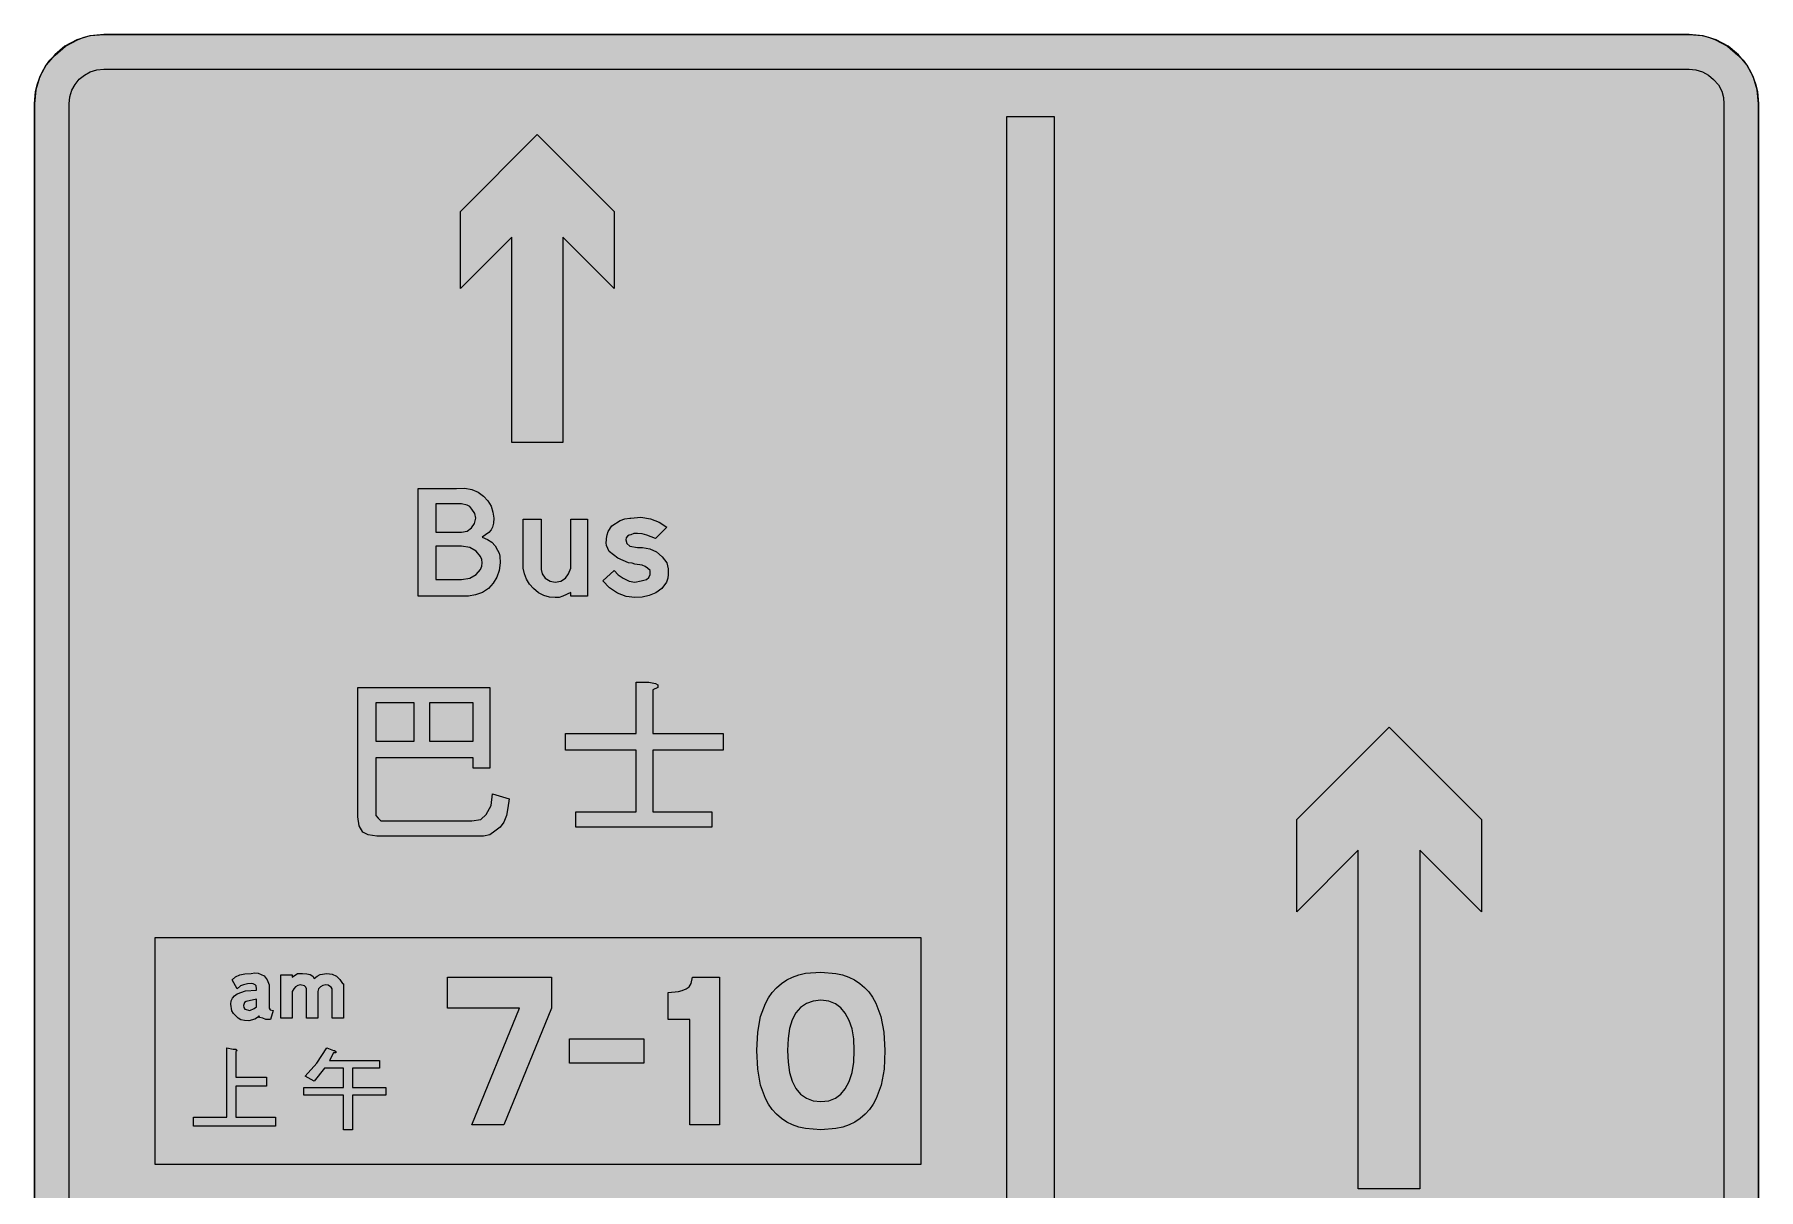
# Model space of a CAD drawing. Header units: metres. Extents: x 164 to 406, y 6 to 266.
# Drawn here: x 163.8 to 405.7, y 103.6 to 265.7 of the extents above; entities that cross this region are included whole.
import ezdxf

# ---------------------------------------------------------------- set-up
doc = ezdxf.new("R2010")
doc.units = ezdxf.units.M
for name, color, linetype, true_color in [('FILL_BLACK_000000', 7, 'Continuous', 0x000000), ('FILL_BLUE_0000FF', 7, 'Continuous', 0x0000ff), ('FILL_WHITE_FFFFFF', 7, 'Continuous', 0xffffff), ('STROKE_BLUE_0000FF', 7, 'Continuous', 0x0000ff)]:
    doc.layers.add(name, color=color, linetype=linetype, true_color=true_color)

msp = doc.modelspace()

# ---------------------------------------------------------------- hatches: boundary and pattern name
at = {"layer": 'FILL_BLACK_000000', "true_color": 0x000000}
h = msp.add_hatch(color=7, dxfattribs=at)
h.dxf.hatch_style = 1
h.paths.add_polyline_path([(196.25, 127.46), (195.84, 127.62), (195.44, 127.73), (195.3, 127.98), (195.08, 127.72), (194.72, 127.49), (193.86, 127.26), (193.25, 127.3), (192.76, 127.42), (192.37, 127.64), (192.06, 127.98), (191.72, 128.28), (191.5, 128.66), (191.34, 129.6), (191.4, 130.05), (191.57, 130.44), (191.86, 130.78), (192.26, 131.06), (193.39, 131.45), (194.94, 131.58), (194.94, 131.76), (194.92, 132.17), (194.76, 132.3), (194.49, 132.46), (194.22, 132.48), (193.68, 132.46), (193.14, 132.3), (192.69, 132.17), (192.24, 131.76), (191.52, 133.02), (191.99, 133.46), (192.6, 133.74), (193.34, 133.88), (194.22, 133.92), (194.73, 133.99), (195.19, 133.94), (196.02, 133.56), (196.45, 133), (196.74, 132.3), (196.74, 129.06), (196.88, 128.81), (197.28, 128.7), (196.92, 127.44), (196.25, 127.46)])
h.paths.add_polyline_path([(193.32, 128.88), (194.04, 128.7), (194.63, 128.97), (194.94, 129.24), (194.94, 130.32), (193.5, 129.96), (193.25, 129.83), (193.14, 129.42), (193.16, 129.15), (193.32, 128.88)], flags=16)
h = msp.add_hatch(color=7, dxfattribs=at)
h.dxf.hatch_style = 1
h.paths.add_polyline_path([(204.26, 132.24), (203.92, 132.05), (203.67, 131.77), (203.58, 131.4), (203.58, 127.62), (201.96, 127.62), (201.96, 131.76), (201.9, 132), (201.71, 132.17), (201.06, 132.3), (200.76, 132.24), (200.45, 132.05), (200.17, 131.77), (199.98, 131.4), (199.98, 127.62), (198.36, 127.62), (198.36, 133.74), (199.98, 133.74), (199.98, 133.38), (200.7, 133.92), (201.42, 133.92), (202.03, 133.88), (202.5, 133.76), (202.84, 133.54), (203.04, 133.2), (203.45, 133.54), (203.87, 133.76), (204.84, 133.92), (205.58, 133.82), (206.19, 133.54), (206.66, 133.08), (207, 132.48), (207.16, 132.46), (207.18, 132.3), (207.18, 132.12), (207.18, 127.62), (205.56, 127.62), (205.56, 131.76), (205.45, 132.01), (205.2, 132.12), (205, 132.28), (204.66, 132.3), (204.26, 132.24)])
h = msp.add_hatch(color=7, dxfattribs=at)
h.dxf.hatch_style = 1
h.paths.add_polyline_path([(231.84, 129.06), (221.76, 129.06), (221.76, 133.38), (236.34, 133.38), (236.34, 129.06), (229.68, 112.68), (225.18, 112.68), (231.84, 129.06)])
h = msp.add_hatch(color=7, dxfattribs=at)
h.dxf.hatch_style = 1
h.paths.add_polyline_path([(259.92, 112.68), (255.78, 112.68), (255.78, 127.44), (252.72, 127.44), (252.72, 131.22), (254.16, 131.4), (254.7, 131.51), (255.24, 131.76), (255.67, 132.05), (255.96, 132.48), (256.14, 133.38), (259.92, 133.38), (259.92, 112.68)])
h = msp.add_hatch(color=7, dxfattribs=at)
h.dxf.hatch_style = 1
h.paths.add_polyline_path([(282.6, 118.24), (281.93, 116.36), (281.49, 115.56), (280.98, 114.84), (280.35, 114.15), (279.66, 113.55), (278.91, 113.06), (278.1, 112.66), (277.22, 112.35), (276.27, 112.13), (274.14, 111.96), (272.01, 112.13), (271.06, 112.35), (270.18, 112.66), (269.37, 113.06), (268.62, 113.55), (267.93, 114.15), (267.3, 114.84), (266.79, 115.56), (266.36, 116.36), (265.68, 118.24), (265.28, 120.48), (265.14, 123.12), (265.28, 125.65), (265.68, 127.85), (266.36, 129.7), (266.79, 130.5), (267.3, 131.22), (267.93, 131.91), (268.62, 132.51), (269.37, 133), (270.18, 133.4), (271.06, 133.71), (272.01, 133.93), (274.14, 134.1), (276.23, 133.92), (277.18, 133.7), (278.05, 133.4), (278.86, 133), (279.6, 132.52), (280.27, 131.96), (280.87, 131.31), (281.4, 130.58), (281.86, 129.76), (282.57, 127.87), (283, 125.66), (283.14, 123.12), (283.01, 120.48), (282.6, 118.24)])
h.paths.add_polyline_path([(278.53, 126.14), (278.14, 127.32), (277.56, 128.34), (276.95, 129.08), (276.19, 129.65), (275.26, 130.01), (274.14, 130.14), (273.06, 130.03), (272.12, 129.7), (271.31, 129.15), (270.65, 128.39), (270.13, 127.4), (269.76, 126.19), (269.54, 124.77), (269.46, 123.12), (269.54, 121.47), (269.76, 120.02), (270.13, 118.79), (270.65, 117.77), (271.31, 116.96), (272.12, 116.39), (273.06, 116.04), (274.14, 115.92), (275.26, 116.05), (276.19, 116.42), (276.95, 116.98), (277.56, 117.72), (278.14, 118.77), (278.53, 120.02), (278.75, 121.47), (278.82, 123.12), (278.75, 124.75), (278.53, 126.14)], flags=16)
h = msp.add_hatch(color=7, dxfattribs=at)
h.dxf.hatch_style = 1
h.paths.add_polyline_path([(192.06, 123.3), (192.24, 123.12), (192.06, 122.94), (192.06, 119.34), (196.38, 119.34), (196.38, 118.08), (192.06, 118.08), (192.06, 113.76), (197.64, 113.76), (197.64, 112.5), (186.12, 112.5), (186.12, 113.76), (190.8, 113.76), (190.8, 123.48), (191.7, 123.3), (192.06, 123.3)])
h = msp.add_hatch(color=7, dxfattribs=at)
h.dxf.hatch_style = 1
h.paths.add_polyline_path([(203.4, 121.32), (204.84, 123.48), (205.74, 123.12), (205.92, 123.12), (206.1, 122.94), (206.1, 122.76), (205.74, 122.76), (205.2, 121.68), (212.22, 121.68), (212.22, 120.6), (208.44, 120.6), (208.44, 117.9), (213.12, 117.9), (213.12, 116.82), (208.44, 116.82), (208.44, 111.96), (207.18, 111.96), (207.18, 116.82), (201.6, 116.82), (201.6, 117.9), (207.18, 117.9), (207.18, 120.6), (204.48, 120.6), (203.04, 118.8), (201.78, 119.52), (203.4, 121.32)])
h = msp.add_hatch(color=7, dxfattribs=at)
h.dxf.hatch_style = 1
h.paths.add_polyline_path([(249.3, 124.74), (249.3, 121.32), (238.86, 121.32), (238.86, 124.74), (249.3, 124.74)])
at = {"layer": 'FILL_BLUE_0000FF', "true_color": 0x0000ff}
h = msp.add_hatch(color=7, dxfattribs=at)
h.dxf.hatch_style = 1
h.paths.add_polyline_path([(396, 260.82), (396.94, 260.72), (397.85, 260.44), (398.68, 259.98), (399.42, 259.38), (400.1, 258.62), (400.55, 257.74), (400.79, 256.82), (400.86, 255.96), (400.86, 16.02), (400.82, 15.19), (400.5, 14.22), (400.1, 13.41), (399.42, 12.6), (397.8, 11.52), (396.9, 11.27), (396, 11.16), (173.52, 11.16), (172.58, 11.26), (171.68, 11.54), (170.84, 12), (170.1, 12.6), (169.43, 13.41), (169.02, 14.22), (168.71, 15.19), (168.66, 16.02), (168.66, 255.96), (168.76, 256.94), (169.04, 257.86), (169.49, 258.68), (170.08, 259.4), (170.8, 259.99), (171.62, 260.44), (172.54, 260.72), (173.52, 260.82), (396, 260.82)])
at = {"layer": 'FILL_WHITE_FFFFFF', "true_color": 0xffffff}
h = msp.add_hatch(color=7, dxfattribs=at)
h.dxf.hatch_style = 1
h.paths.add_polyline_path([(405.56, 14.29), (405.34, 13.36), (405, 12.42), (404.66, 11.61), (404.19, 10.8), (403.58, 9.99), (402.84, 9.18), (401.36, 7.97), (399.6, 7.02), (397.8, 6.53), (396.92, 6.36), (396, 6.3), (173.52, 6.3), (172.58, 6.36), (171.65, 6.53), (169.92, 7.02), (168.17, 7.97), (166.68, 9.18), (165.94, 9.91), (165.33, 10.73), (164.86, 11.58), (164.52, 12.42), (164.18, 13.36), (163.96, 14.29), (163.8, 16.02), (163.8, 255.96), (163.96, 257.69), (164.18, 258.62), (164.52, 259.56), (164.86, 260.4), (165.33, 261.25), (165.94, 262.07), (166.68, 262.8), (168.17, 264.02), (169.92, 264.96), (170.76, 265.3), (171.65, 265.52), (173.52, 265.68), (396, 265.68), (397.8, 265.52), (398.68, 265.3), (399.6, 264.96), (401.36, 264.02), (402.84, 262.8), (403.58, 262.07), (404.19, 261.25), (404.66, 260.4), (405, 259.56), (405.34, 258.62), (405.56, 257.69), (405.72, 255.96), (405.72, 16.02), (405.56, 14.29)])
h = msp.add_hatch(color=7, dxfattribs=at)
h.dxf.hatch_style = 1
h.paths.add_polyline_path([(306.9, 254.16), (306.9, 17.82), (300.24, 17.82), (300.24, 254.16), (306.9, 254.16)])
h = msp.add_hatch(color=7, dxfattribs=at)
h.dxf.hatch_style = 1
h.paths.add_polyline_path([(237.96, 208.44), (230.76, 208.44), (230.76, 237.24), (223.56, 230.04), (223.56, 240.84), (234.36, 251.64), (245.16, 240.84), (245.16, 230.04), (237.96, 237.24), (237.96, 208.44)])
h = msp.add_hatch(color=7, dxfattribs=at)
h.dxf.hatch_style = 1
h.paths.add_polyline_path([(228.44, 193.93), (228.78, 193.32), (228.99, 192.91), (229.1, 192.49), (229.14, 191.52), (229.01, 190.48), (228.67, 189.52), (228.15, 188.66), (227.52, 187.92), (226.65, 187.37), (225.7, 187.04), (224.71, 186.88), (223.74, 186.84), (217.62, 186.84), (217.62, 201.96), (223.02, 201.96), (224.17, 201.99), (225.18, 201.83), (226.06, 201.45), (226.8, 200.88), (227.4, 200.25), (227.86, 199.49), (228.14, 198.65), (228.24, 197.82), (228.22, 197.12), (228.06, 196.56), (227.86, 196.16), (227.54, 195.77), (226.62, 195.12), (227.36, 194.81), (227.97, 194.42), (228.44, 193.93)])
h.paths.add_polyline_path([(225.14, 196.43), (225.56, 197.06), (225.72, 197.82), (225.59, 198.45), (225.18, 199.08), (224.88, 199.42), (224.53, 199.64), (223.74, 199.8), (220.14, 199.8), (220.14, 195.84), (223.74, 195.84), (224.51, 196), (225.14, 196.43)], flags=16)
h.paths.add_polyline_path([(225.79, 189.88), (226.4, 190.62), (226.56, 191.06), (226.62, 191.52), (226.56, 191.98), (226.4, 192.42), (225.79, 193.16), (224.87, 193.67), (223.74, 193.86), (220.14, 193.86), (220.14, 189.18), (223.74, 189.18), (224.87, 189.37), (225.79, 189.88)], flags=16)
h = msp.add_hatch(color=7, dxfattribs=at)
h.dxf.hatch_style = 1
h.paths.add_polyline_path([(236.07, 186.73), (235.28, 186.95), (234.53, 187.34), (233.82, 187.92), (233.24, 188.52), (232.83, 189.23), (232.55, 190), (232.38, 190.8), (232.38, 197.64), (234.9, 197.64), (234.9, 190.62), (235.04, 189.99), (235.44, 189.36), (236.16, 188.96), (236.88, 188.82), (237.67, 188.96), (238.32, 189.36), (238.75, 190.01), (239.04, 190.8), (239.04, 197.64), (241.38, 197.64), (241.38, 186.84), (239.04, 186.84), (239.04, 187.38), (237.96, 186.84), (237.42, 186.68), (236.88, 186.66), (236.07, 186.73)])
h = msp.add_hatch(color=7, dxfattribs=at)
h.dxf.hatch_style = 1
h.paths.add_polyline_path([(248.4, 193.68), (248.76, 193.68), (249.12, 193.68), (250.16, 193.52), (251.1, 193.07), (251.9, 192.39), (252.54, 191.52), (252.7, 190.71), (252.72, 189.9), (252.66, 189.36), (252.47, 188.84), (251.82, 187.92), (250.98, 187.34), (250.07, 186.95), (249.09, 186.73), (248.04, 186.66), (246.81, 186.82), (245.59, 187.29), (244.47, 188.03), (243.54, 189), (245.16, 190.44), (245.72, 189.83), (246.42, 189.36), (247.23, 188.96), (248.04, 188.82), (248.94, 189), (249.66, 189.18), (250, 189.47), (250.2, 189.9), (250.2, 190.44), (249.84, 190.8), (249.51, 191.04), (249.08, 191.21), (248.04, 191.34), (247.66, 191.5), (247.14, 191.52), (245.66, 192.2), (244.44, 193.14), (244.06, 193.95), (244.01, 194.36), (244.08, 194.76), (244.08, 194.94), (244.14, 195.45), (244.31, 195.91), (244.8, 196.74), (245.99, 197.48), (246.65, 197.73), (247.32, 197.82), (247.5, 197.82), (248.87, 197.93), (250.22, 197.73), (251.47, 197.26), (252.54, 196.56), (250.92, 194.94), (249.73, 195.44), (249.07, 195.6), (248.4, 195.66), (247.88, 195.64), (247.5, 195.48), (247.24, 195.42), (247.01, 195.26), (246.84, 195.02), (246.78, 194.76), (246.92, 194.24), (247.32, 193.86), (248.4, 193.68)])
h = msp.add_hatch(color=7, dxfattribs=at)
h.dxf.hatch_style = 1
h.paths.add_polyline_path([(250.92, 174.6), (251.28, 174.42), (251.28, 174.06), (250.56, 173.7), (250.56, 167.58), (260.46, 167.58), (260.46, 165.24), (250.56, 165.24), (250.56, 156.6), (258.84, 156.6), (258.84, 154.44), (239.76, 154.44), (239.76, 156.6), (248.22, 156.6), (248.22, 165.24), (238.32, 165.24), (238.32, 167.58), (248.22, 167.58), (248.22, 174.78), (250.02, 174.78), (250.92, 174.6)])
h = msp.add_hatch(color=7, dxfattribs=at)
h.dxf.hatch_style = 1
h.paths.add_polyline_path([(225.36, 162.72), (225.36, 164.16), (211.68, 164.16), (211.68, 156.06), (212.04, 155.7), (212.4, 155.34), (225.18, 155.34), (226.44, 155.52), (227.16, 156.24), (227.88, 157.5), (228.06, 159.12), (230.4, 158.4), (230.22, 157.14), (230.04, 156.06), (229.68, 155.16), (229.14, 154.44), (228.42, 153.9), (227.7, 153.36), (226.8, 153.18), (211.86, 153.18), (210.6, 153.36), (209.88, 153.72), (209.34, 154.62), (209.16, 155.88), (209.16, 174.06), (227.7, 174.06), (227.7, 162.72), (225.36, 162.72)])
h.paths.add_polyline_path([(211.68, 171.9), (211.68, 166.5), (217.08, 166.5), (217.08, 171.9), (211.68, 171.9)], flags=16)
h.paths.add_polyline_path([(225.36, 171.9), (219.24, 171.9), (219.24, 166.5), (225.36, 166.5), (225.36, 171.9)], flags=16)
h = msp.add_hatch(color=7, dxfattribs=at)
h.dxf.hatch_style = 1
h.paths.add_polyline_path([(366.84, 142.56), (358.2, 151.2), (358.2, 103.68), (349.56, 103.68), (349.56, 151.2), (340.92, 142.56), (340.92, 155.52), (353.88, 168.48), (366.84, 155.52), (366.84, 142.56)])
h = msp.add_hatch(color=7, dxfattribs=at)
h.dxf.hatch_style = 1
h.paths.add_polyline_path([(288.18, 138.96), (288.18, 107.1), (180.72, 107.1), (180.72, 138.96), (288.18, 138.96)])

# ---------------------------------------------------------------- linework, layer by layer
at = {"layer": 'FILL_BLACK_000000', "lineweight": 0, "true_color": 0x000000}
for points in [[(196.25, 127.46), (195.84, 127.62), (195.44, 127.73), (195.3, 127.98), (195.08, 127.72), (194.72, 127.49), (193.86, 127.26), (193.25, 127.3), (192.76, 127.42), (192.37, 127.64), (192.06, 127.98), (191.72, 128.28), (191.5, 128.66), (191.34, 129.6), (191.4, 130.05), (191.57, 130.44), (191.86, 130.78), (192.26, 131.06), (193.39, 131.45), (194.94, 131.58), (194.94, 131.76), (194.92, 132.17), (194.76, 132.3), (194.49, 132.46), (194.22, 132.48), (193.68, 132.46), (193.14, 132.3), (192.69, 132.17), (192.24, 131.76), (191.52, 133.02), (191.99, 133.46), (192.6, 133.74), (193.34, 133.88), (194.22, 133.92), (194.73, 133.99), (195.19, 133.94), (196.02, 133.56), (196.45, 133), (196.74, 132.3), (196.74, 129.06), (196.88, 128.81), (197.28, 128.7), (196.92, 127.44)], [(204.26, 132.24), (203.92, 132.05), (203.67, 131.77), (203.58, 131.4), (203.58, 127.62), (201.96, 127.62), (201.96, 131.76), (201.9, 132), (201.71, 132.17), (201.06, 132.3), (200.76, 132.24), (200.45, 132.05), (200.17, 131.77), (199.98, 131.4), (199.98, 127.62), (198.36, 127.62), (198.36, 133.74), (199.98, 133.74), (199.98, 133.38), (200.7, 133.92), (201.42, 133.92), (202.03, 133.88), (202.5, 133.76), (202.84, 133.54), (203.04, 133.2), (203.45, 133.54), (203.87, 133.76), (204.84, 133.92), (205.58, 133.82), (206.19, 133.54), (206.66, 133.08), (207, 132.48), (207.16, 132.46), (207.18, 132.3), (207.18, 132.12), (207.18, 127.62), (205.56, 127.62), (205.56, 131.76), (205.45, 132.01), (205.2, 132.12), (205, 132.28), (204.66, 132.3)], [(231.84, 129.06), (221.76, 129.06), (221.76, 133.38), (236.34, 133.38), (236.34, 129.06), (229.68, 112.68), (225.18, 112.68)], [(259.92, 112.68), (255.78, 112.68), (255.78, 127.44), (252.72, 127.44), (252.72, 131.22), (254.16, 131.4), (254.7, 131.51), (255.24, 131.76), (255.67, 132.05), (255.96, 132.48), (256.14, 133.38), (259.92, 133.38)], [(282.6, 118.24), (281.93, 116.36), (281.49, 115.56), (280.98, 114.84), (280.35, 114.15), (279.66, 113.55), (278.91, 113.06), (278.1, 112.66), (277.22, 112.35), (276.27, 112.13), (274.14, 111.96), (272.01, 112.13), (271.06, 112.35), (270.18, 112.66), (269.37, 113.06), (268.62, 113.55), (267.93, 114.15), (267.3, 114.84), (266.79, 115.56), (266.36, 116.36), (265.68, 118.24), (265.28, 120.48), (265.14, 123.12), (265.28, 125.65), (265.68, 127.85), (266.36, 129.7), (266.79, 130.5), (267.3, 131.22), (267.93, 131.91), (268.62, 132.51), (269.37, 133), (270.18, 133.4), (271.06, 133.71), (272.01, 133.93), (274.14, 134.1), (276.23, 133.92), (277.18, 133.7), (278.05, 133.4), (278.86, 133), (279.6, 132.52), (280.27, 131.96), (280.87, 131.31), (281.4, 130.58), (281.86, 129.76), (282.57, 127.87), (283, 125.66), (283.14, 123.12), (283.01, 120.48)], [(193.32, 128.88), (194.04, 128.7), (194.63, 128.97), (194.94, 129.24), (194.94, 130.32), (193.5, 129.96), (193.25, 129.83), (193.14, 129.42), (193.16, 129.15)], [(278.53, 126.14), (278.14, 127.32), (277.56, 128.34), (276.95, 129.08), (276.19, 129.65), (275.26, 130.01), (274.14, 130.14), (273.06, 130.03), (272.12, 129.7), (271.31, 129.15), (270.65, 128.39), (270.13, 127.4), (269.76, 126.19), (269.54, 124.77), (269.46, 123.12), (269.54, 121.47), (269.76, 120.02), (270.13, 118.79), (270.65, 117.77), (271.31, 116.96), (272.12, 116.39), (273.06, 116.04), (274.14, 115.92), (275.26, 116.05), (276.19, 116.42), (276.95, 116.98), (277.56, 117.72), (278.14, 118.77), (278.53, 120.02), (278.75, 121.47), (278.82, 123.12), (278.75, 124.75)], [(192.06, 123.3), (192.24, 123.12), (192.06, 122.94), (192.06, 119.34), (196.38, 119.34), (196.38, 118.08), (192.06, 118.08), (192.06, 113.76), (197.64, 113.76), (197.64, 112.5), (186.12, 112.5), (186.12, 113.76), (190.8, 113.76), (190.8, 123.48), (191.7, 123.3)], [(203.4, 121.32), (204.84, 123.48), (205.74, 123.12), (205.92, 123.12), (206.1, 122.94), (206.1, 122.76), (205.74, 122.76), (205.2, 121.68), (212.22, 121.68), (212.22, 120.6), (208.44, 120.6), (208.44, 117.9), (213.12, 117.9), (213.12, 116.82), (208.44, 116.82), (208.44, 111.96), (207.18, 111.96), (207.18, 116.82), (201.6, 116.82), (201.6, 117.9), (207.18, 117.9), (207.18, 120.6), (204.48, 120.6), (203.04, 118.8), (201.78, 119.52)], [(249.3, 124.74), (249.3, 121.32), (238.86, 121.32), (238.86, 124.74)]]:
    msp.add_lwpolyline(points, close=True, dxfattribs=at)
at = {"layer": 'FILL_BLUE_0000FF', "lineweight": 0, "true_color": 0x0000ff}
msp.add_lwpolyline([(168.66, 16.02), (168.66, 255.96), (168.76, 256.94), (169.04, 257.86), (169.49, 258.68), (170.08, 259.4), (170.8, 259.99), (171.62, 260.44), (172.54, 260.72), (173.52, 260.82), (396, 260.82), (396.94, 260.72), (397.85, 260.44), (398.68, 259.98), (399.42, 259.38), (400.1, 258.62), (400.55, 257.74), (400.79, 256.82), (400.86, 255.96), (400.86, 16.02)], dxfattribs=at)
at = {"layer": 'FILL_WHITE_FFFFFF', "lineweight": 0, "true_color": 0xffffff}
msp.add_lwpolyline([(163.8, 16.02), (163.8, 255.96), (163.96, 257.69), (164.18, 258.62), (164.52, 259.56), (164.86, 260.4), (165.33, 261.25), (165.94, 262.07), (166.68, 262.8), (168.17, 264.02), (169.92, 264.96), (170.76, 265.3), (171.65, 265.52), (173.52, 265.68), (396, 265.68), (397.8, 265.52), (398.68, 265.3), (399.6, 264.96), (401.36, 264.02), (402.84, 262.8), (403.58, 262.07), (404.19, 261.25), (404.66, 260.4), (405, 259.56), (405.34, 258.62), (405.56, 257.69), (405.72, 255.96), (405.72, 16.02)], dxfattribs=at)
for points in [[(306.9, 254.16), (306.9, 17.82), (300.24, 17.82), (300.24, 254.16)], [(237.96, 208.44), (230.76, 208.44), (230.76, 237.24), (223.56, 230.04), (223.56, 240.84), (234.36, 251.64), (245.16, 240.84), (245.16, 230.04), (237.96, 237.24)], [(228.44, 193.93), (228.78, 193.32), (228.99, 192.91), (229.1, 192.49), (229.14, 191.52), (229.01, 190.48), (228.67, 189.52), (228.15, 188.66), (227.52, 187.92), (226.65, 187.37), (225.7, 187.04), (224.71, 186.88), (223.74, 186.84), (217.62, 186.84), (217.62, 201.96), (223.02, 201.96), (224.17, 201.99), (225.18, 201.83), (226.06, 201.45), (226.8, 200.88), (227.4, 200.25), (227.86, 199.49), (228.14, 198.65), (228.24, 197.82), (228.22, 197.12), (228.06, 196.56), (227.86, 196.16), (227.54, 195.77), (226.62, 195.12), (227.36, 194.81), (227.97, 194.42)], [(225.14, 196.43), (225.56, 197.06), (225.72, 197.82), (225.59, 198.45), (225.18, 199.08), (224.88, 199.42), (224.53, 199.64), (223.74, 199.8), (220.14, 199.8), (220.14, 195.84), (223.74, 195.84), (224.51, 196)], [(236.07, 186.73), (235.28, 186.95), (234.53, 187.34), (233.82, 187.92), (233.24, 188.52), (232.83, 189.23), (232.55, 190), (232.38, 190.8), (232.38, 197.64), (234.9, 197.64), (234.9, 190.62), (235.04, 189.99), (235.44, 189.36), (236.16, 188.96), (236.88, 188.82), (237.67, 188.96), (238.32, 189.36), (238.75, 190.01), (239.04, 190.8), (239.04, 197.64), (241.38, 197.64), (241.38, 186.84), (239.04, 186.84), (239.04, 187.38), (237.96, 186.84), (237.42, 186.68), (236.88, 186.66)], [(248.4, 193.68), (248.76, 193.68), (249.12, 193.68), (250.16, 193.52), (251.1, 193.07), (251.9, 192.39), (252.54, 191.52), (252.7, 190.71), (252.72, 189.9), (252.66, 189.36), (252.47, 188.84), (251.82, 187.92), (250.98, 187.34), (250.07, 186.95), (249.09, 186.73), (248.04, 186.66), (246.81, 186.82), (245.59, 187.29), (244.47, 188.03), (243.54, 189), (245.16, 190.44), (245.72, 189.83), (246.42, 189.36), (247.23, 188.96), (248.04, 188.82), (248.94, 189), (249.66, 189.18), (250, 189.47), (250.2, 189.9), (250.2, 190.44), (249.84, 190.8), (249.51, 191.04), (249.08, 191.21), (248.04, 191.34), (247.66, 191.5), (247.14, 191.52), (245.66, 192.2), (244.44, 193.14), (244.06, 193.95), (244.01, 194.36), (244.08, 194.76), (244.08, 194.94), (244.14, 195.45), (244.31, 195.91), (244.8, 196.74), (245.99, 197.48), (246.65, 197.73), (247.32, 197.82), (247.5, 197.82), (248.87, 197.93), (250.22, 197.73), (251.47, 197.26), (252.54, 196.56), (250.92, 194.94), (249.73, 195.44), (249.07, 195.6), (248.4, 195.66), (247.88, 195.64), (247.5, 195.48), (247.24, 195.42), (247.01, 195.26), (246.84, 195.02), (246.78, 194.76), (246.92, 194.24), (247.32, 193.86)], [(225.79, 189.88), (226.4, 190.62), (226.56, 191.06), (226.62, 191.52), (226.56, 191.98), (226.4, 192.42), (225.79, 193.16), (224.87, 193.67), (223.74, 193.86), (220.14, 193.86), (220.14, 189.18), (223.74, 189.18), (224.87, 189.37)], [(250.92, 174.6), (251.28, 174.42), (251.28, 174.06), (250.56, 173.7), (250.56, 167.58), (260.46, 167.58), (260.46, 165.24), (250.56, 165.24), (250.56, 156.6), (258.84, 156.6), (258.84, 154.44), (239.76, 154.44), (239.76, 156.6), (248.22, 156.6), (248.22, 165.24), (238.32, 165.24), (238.32, 167.58), (248.22, 167.58), (248.22, 174.78), (250.02, 174.78)], [(225.36, 162.72), (225.36, 164.16), (211.68, 164.16), (211.68, 156.06), (212.04, 155.7), (212.4, 155.34), (225.18, 155.34), (226.44, 155.52), (227.16, 156.24), (227.88, 157.5), (228.06, 159.12), (230.4, 158.4), (230.22, 157.14), (230.04, 156.06), (229.68, 155.16), (229.14, 154.44), (228.42, 153.9), (227.7, 153.36), (226.8, 153.18), (211.86, 153.18), (210.6, 153.36), (209.88, 153.72), (209.34, 154.62), (209.16, 155.88), (209.16, 174.06), (227.7, 174.06), (227.7, 162.72)], [(211.68, 171.9), (211.68, 166.5), (217.08, 166.5), (217.08, 171.9)], [(225.36, 171.9), (219.24, 171.9), (219.24, 166.5), (225.36, 166.5)], [(366.84, 142.56), (358.2, 151.2), (358.2, 103.68), (349.56, 103.68), (349.56, 151.2), (340.92, 142.56), (340.92, 155.52), (353.88, 168.48), (366.84, 155.52)]]:
    msp.add_lwpolyline(points, close=True, dxfattribs=at)
at = {"layer": 'FILL_WHITE_FFFFFF', "lineweight": 0, "true_color": 0x0000ff}
msp.add_lwpolyline([(288.18, 138.96), (288.18, 107.1), (180.72, 107.1), (180.72, 138.96)], close=True, dxfattribs=at)
at = {"layer": 'STROKE_BLUE_0000FF', "lineweight": 0, "true_color": 0x0000ff}
for points in [[(173.52, 265.68), (171.55, 265.48), (169.72, 264.92), (168.07, 264.03), (166.64, 262.84), (165.45, 261.41), (164.56, 259.76), (164, 257.93), (163.8, 255.96)], [(396, 265.68), (173.52, 265.68)], [(405.72, 255.96), (405.52, 257.93), (404.96, 259.76), (404.07, 261.41), (402.89, 262.84), (401.45, 264.03), (399.8, 264.92), (397.97, 265.48), (396, 265.68)], [(163.8, 255.96), (163.8, 16.02)], [(405.72, 16.02), (405.72, 255.96)]]:
    msp.add_lwpolyline(points, dxfattribs=at)

doc.saveas('drawing.dxf')
